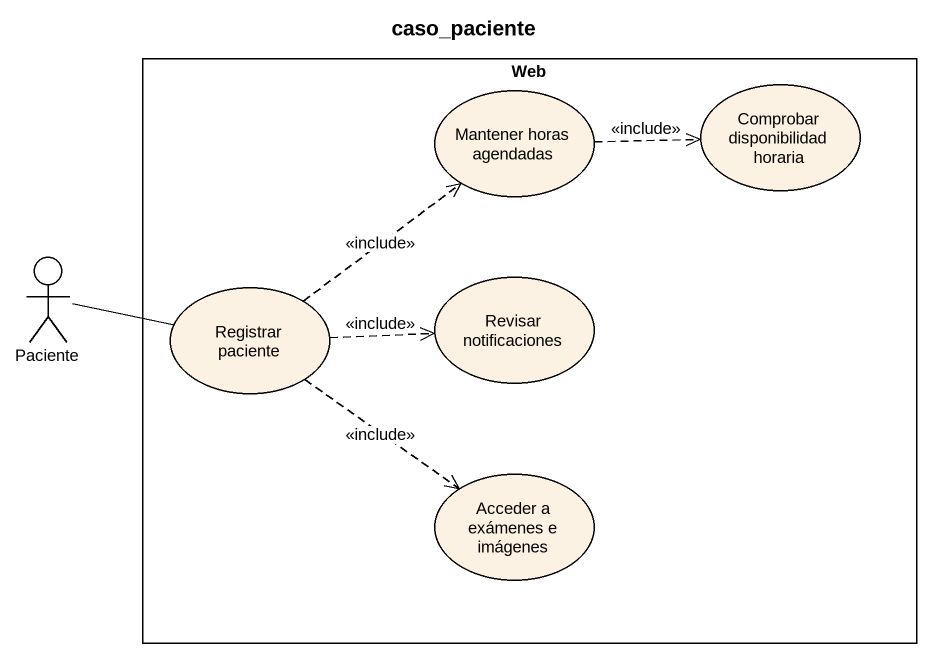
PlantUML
@startuml
title caso_paciente
rectangle Web {
  usecase "Mantener horas agendadas" as Mantener_horas_agendadas
  usecase "Comprobar disponibilidad horaria" as Comprobar_disponibilidad
  usecase "Registrar paciente" as Registrar_paciente
  usecase "Revisar notificaciones" as Revisar_notificaciones
  usecase "Acceder a exámenes e imágenes" as Acceder_a_exámenes_e
}
actor Paciente
Mantener_horas_agendadas .right.> Comprobar_disponibilidad : <<include>>
Paciente -right- Registrar_paciente
Registrar_paciente .up.> Mantener_horas_agendadas : <<include>>
Registrar_paciente .right.> Revisar_notificaciones : <<include>>
Registrar_paciente ..> Acceder_a_exámenes_e : <<include>>
@enduml
